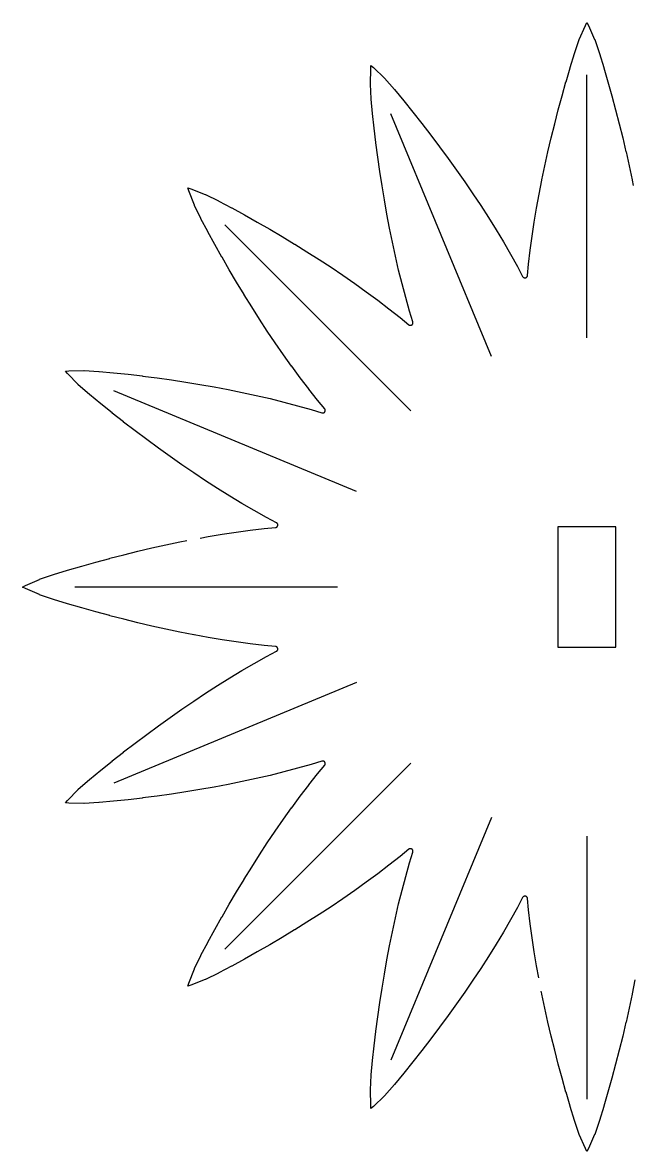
# Model space of a CAD drawing. Header units: millimetres. Extents: x 0 to 300, y 0 to 300.
# Drawn here: x 11.8 to 41.3, y 11.8 to 66.2 of the extents above; entities that cross this region are included whole.
import ezdxf

# ---------------------------------------------------------------- set-up
doc = ezdxf.new("R2010")
doc.units = ezdxf.units.MM
doc.layers.add('CUT', color=1, linetype='CONTINUOUS')
doc.layers.add('SCORE', color=7, linetype='CONTINUOUS')

msp = doc.modelspace()

# ---------------------------------------------------------------- linework, layer by layer
at = {"layer": 'CUT', "color": 1}
for points in [[(20.3754, 41.3567), (20.7611, 41.4268), (20.7632, 41.4271), (21.4372, 41.5392), (21.4394, 41.5396), (22.1134, 41.6406), (22.1156, 41.641), (22.7896, 41.7305), (22.792, 41.7308), (23.4659, 41.8081), (23.4684, 41.8084), (24.0059, 41.8599), (24.0199, 41.8619), (24.0318, 41.8649), (24.0434, 41.869), (24.0545, 41.8742), (24.0651, 41.8805), (24.0749, 41.8878), (24.0841, 41.8961), (24.0923, 41.9052), (24.0996, 41.915), (24.106, 41.9256), (24.1112, 41.9367), (24.1154, 41.9482), (24.1183, 41.9601), (24.1201, 41.9723), (24.1207, 41.9846), (24.1201, 41.9968), (24.1183, 42.009), (24.1153, 42.0209), (24.1112, 42.0325), (24.1059, 42.0435), (24.0996, 42.0541), (24.0922, 42.0639), (24.084, 42.073), (24.0749, 42.0812), (24.065, 42.0885), (24.0528, 42.0958), (23.576, 42.3491), (23.5737, 42.3503), (22.9807, 42.6796), (22.9786, 42.6808), (22.3902, 43.0214), (22.3882, 43.0226), (21.8042, 43.3739), (21.8024, 43.3751), (21.2225, 43.7366), (21.2208, 43.7377), (20.6449, 44.1088), (20.6433, 44.1099), (20.0711, 44.4901), (20.0696, 44.4911), (19.5008, 44.8799), (19.4994, 44.8809), (18.934, 45.2777), (18.9327, 45.2786), (18.3703, 45.683), (18.3691, 45.6838), (17.8096, 46.0954), (17.8085, 46.0962), (17.2519, 46.5147), (17.2508, 46.5156), (16.697, 46.9409), (16.6959, 46.9418), (16.1451, 47.3743), (16.1438, 47.3753), (15.5966, 47.8159), (15.5949, 47.8173), (15.0525, 48.2683), (15.0498, 48.2706), (14.5165, 48.7378), (14.5073, 48.7466), (14.0029, 49.2787), (13.9019, 49.396), (14.0562, 49.4075), (14.7891, 49.4271), (14.8019, 49.4268), (15.5093, 49.38), (15.5129, 49.3798), (16.2153, 49.3151), (16.2175, 49.3149), (16.916, 49.2395), (16.9176, 49.2393), (17.6129, 49.1557), (17.6143, 49.1555), (18.3067, 49.0647), (18.3081, 49.0645), (18.9975, 48.9669), (18.999, 48.9666), (19.6856, 48.8621), (19.687, 48.8618), (20.3706, 48.7501), (20.3722, 48.7499), (21.0526, 48.6306), (21.0543, 48.6303), (21.7313, 48.503), (21.7331, 48.5027), (22.4066, 48.3669), (22.4085, 48.3665), (23.0782, 48.2217), (23.0802, 48.2213), (23.7458, 48.0669), (23.7479, 48.0664), (24.4093, 47.9019), (24.4115, 47.9013), (25.0684, 47.7261), (25.0708, 47.7254), (25.7229, 47.539), (25.7254, 47.5383), (26.2417, 47.3802), (26.2554, 47.3767), (26.2676, 47.3749), (26.2798, 47.3743), (26.2921, 47.3748), (26.3043, 47.3766), (26.3162, 47.3796), (26.3277, 47.3837), (26.3389, 47.389), (26.3494, 47.3953), (26.3593, 47.4026), (26.3684, 47.4108), (26.3766, 47.4199), (26.3839, 47.4298), (26.3903, 47.4403), (26.3955, 47.4514), (26.3996, 47.463), (26.4026, 47.4749), (26.4044, 47.4871), (26.405, 47.4993), (26.4044, 47.5116), (26.4026, 47.5237), (26.3995, 47.5357), (26.3954, 47.5472), (26.3901, 47.5583), (26.3838, 47.5688), (26.3753, 47.5801), (26.0317, 47.9967), (26.0301, 47.9987), (25.6083, 48.5298), (25.6068, 48.5318), (25.1935, 49.0716), (25.1921, 49.0734), (24.787, 49.6215), (24.7857, 49.6233), (24.3884, 50.1792), (24.3872, 50.1808), (23.9971, 50.7441), (23.9961, 50.7457), (23.6129, 51.316), (23.6119, 51.3175), (23.2352, 51.8943), (23.2343, 51.8957), (22.8638, 52.4787), (22.8629, 52.4801), (22.4981, 53.0689), (22.4973, 53.0702), (22.138, 53.6645), (22.1372, 53.6657), (21.7831, 54.2653), (21.7824, 54.2666), (21.4336, 54.8714), (21.4329, 54.8727), (21.0896, 55.483), (21.0887, 55.4845), (20.7518, 56.1009), (20.7508, 56.1029), (20.4222, 56.7271), (20.4206, 56.7303), (20.1066, 57.366), (20.1015, 57.3776), (19.8392, 58.0622), (19.7908, 58.2092), (19.9378, 58.1608), (20.6224, 57.8985), (20.634, 57.8934), (21.2697, 57.5794), (21.2729, 57.5778), (21.8971, 57.2492), (21.8991, 57.2482), (22.5155, 56.9113), (22.517, 56.9104), (23.1273, 56.5671), (23.1286, 56.5664), (23.7334, 56.2176), (23.7347, 56.2169), (24.3343, 55.8628), (24.3355, 55.862), (24.9298, 55.5027), (24.9311, 55.5019), (25.5199, 55.1371), (25.5213, 55.1362), (26.1043, 54.7657), (26.1057, 54.7648), (26.6825, 54.3881), (26.684, 54.3871), (27.2543, 54.0039), (27.2559, 54.0029), (27.8192, 53.6128), (27.8208, 53.6116), (28.3767, 53.2143), (28.3785, 53.213), (28.9266, 52.8079), (28.9284, 52.8065), (29.4682, 52.3932), (29.4702, 52.3917), (30.0013, 51.9699), (30.0033, 51.9683), (30.4199, 51.6247), (30.4312, 51.6162), (30.4417, 51.6099), (30.4528, 51.6046), (30.4643, 51.6005), (30.4763, 51.5974), (30.4884, 51.5956), (30.5007, 51.595), (30.5129, 51.5956), (30.5251, 51.5974), (30.537, 51.6004), (30.5486, 51.6045), (30.5597, 51.6097), (30.5702, 51.6161), (30.5801, 51.6234), (30.5892, 51.6316), (30.5974, 51.6407), (30.6047, 51.6506), (30.611, 51.6611), (30.6163, 51.6723), (30.6204, 51.6838), (30.6234, 51.6957), (30.6252, 51.7079), (30.6257, 51.7202), (30.6251, 51.7324), (30.6233, 51.7446), (30.6198, 51.7583), (30.4617, 52.2746), (30.461, 52.2771), (30.2746, 52.9292), (30.2739, 52.9316), (30.0987, 53.5885), (30.0981, 53.5907), (29.9336, 54.2521), (29.9331, 54.2542), (29.7787, 54.9198), (29.7783, 54.9218), (29.6335, 55.5915), (29.6331, 55.5934), (29.4973, 56.2669), (29.497, 56.2687), (29.3697, 56.9457), (29.3694, 56.9474), (29.2501, 57.6278), (29.2499, 57.6294), (29.1382, 58.313), (29.1379, 58.3144), (29.0334, 59.001), (29.0331, 59.0025), (28.9355, 59.6919), (28.9353, 59.6933), (28.8445, 60.3857), (28.8443, 60.3871), (28.7607, 61.0824), (28.7605, 61.084), (28.6851, 61.7825), (28.6849, 61.7847), (28.6202, 62.4871), (28.62, 62.4907), (28.5732, 63.1981), (28.5729, 63.2109), (28.5925, 63.9438), (28.604, 64.0981), (28.7213, 63.9971), (29.2534, 63.4927), (29.2622, 63.4835), (29.7294, 62.9502), (29.7317, 62.9475), (30.1827, 62.4051), (30.1841, 62.4034), (30.6247, 61.8562), (30.6257, 61.8549), (31.0582, 61.3041), (31.0591, 61.303), (31.4844, 60.7492), (31.4853, 60.7481), (31.9038, 60.1915), (31.9046, 60.1904), (32.3162, 59.6309), (32.317, 59.6297), (32.7214, 59.0673), (32.7223, 59.066), (33.1191, 58.5006), (33.1201, 58.4992), (33.5089, 57.9304), (33.5099, 57.9289), (33.8901, 57.3567), (33.8912, 57.3551), (34.2623, 56.7792), (34.2634, 56.7775), (34.6249, 56.1976), (34.6261, 56.1958), (34.9774, 55.6118), (34.9786, 55.6098), (35.3192, 55.0214), (35.3204, 55.0193), (35.6497, 54.4263), (35.6509, 54.424), (35.9042, 53.9472), (35.9115, 53.935), (35.9188, 53.9251), (35.927, 53.916), (35.9361, 53.9078), (35.9459, 53.9004), (35.9565, 53.8941), (35.9675, 53.8888), (35.9791, 53.8847), (35.991, 53.8817), (36.0032, 53.8799), (36.0154, 53.8793), (36.0277, 53.8799), (36.0399, 53.8817), (36.0518, 53.8846), (36.0633, 53.8888), (36.0744, 53.894), (36.085, 53.9004), (36.0948, 53.9077), (36.1039, 53.9159), (36.1122, 53.9251), (36.1195, 53.9349), (36.1258, 53.9455), (36.131, 53.9566), (36.1351, 53.9682), (36.1381, 53.9801), (36.1401, 53.9941), (36.1916, 54.5316), (36.1919, 54.5341), (36.2692, 55.208), (36.2695, 55.2104), (36.359, 55.8844), (36.3594, 55.8866), (36.4604, 56.5606), (36.4608, 56.5628), (36.5729, 57.2368), (36.5732, 57.2389), (36.6957, 57.913), (36.6961, 57.9149), (36.8284, 58.589), (36.8288, 58.5908), (36.9703, 59.265), (36.9707, 59.2667), (37.1209, 59.941), (37.1212, 59.9425), (37.2796, 60.6168), (37.2799, 60.6183), (37.4461, 61.2926), (37.4464, 61.294), (37.6201, 61.9684), (37.6204, 61.9698), (37.8015, 62.6441), (37.8019, 62.6455), (37.9907, 63.3199), (37.9911, 63.3215), (38.1888, 63.9956), (38.1894, 63.9977), (38.3985, 64.6715), (38.3996, 64.6748), (38.6271, 65.3463), (38.6317, 65.3582), (38.9303, 66.0278), (39, 66.166), (39.0697, 66.0278), (39.3683, 65.3582), (39.3729, 65.3463), (39.6004, 64.6748), (39.6015, 64.6715), (39.8106, 63.9977), (39.8112, 63.9956), (40.0089, 63.3215), (40.0093, 63.3199), (40.1981, 62.6455), (40.1985, 62.6441), (40.3796, 61.9698), (40.3799, 61.9684), (40.5536, 61.294), (40.5539, 61.2926), (40.7201, 60.6183), (40.7204, 60.6168), (40.8788, 59.9425), (40.8791, 59.941), (41.0293, 59.2667), (41.0297, 59.265), (41.1712, 58.5908), (41.1716, 58.589), (41.2235, 58.3244)], [(36.6768, 20.1911), (36.5732, 20.7611), (36.5729, 20.7632), (36.4608, 21.4372), (36.4604, 21.4394), (36.3594, 22.1134), (36.359, 22.1156), (36.2695, 22.7896), (36.2692, 22.792), (36.1919, 23.4659), (36.1916, 23.4684), (36.1401, 24.0059), (36.1381, 24.0199), (36.1351, 24.0318), (36.131, 24.0434), (36.1258, 24.0545), (36.1195, 24.0651), (36.1122, 24.0749), (36.1039, 24.0841), (36.0948, 24.0923), (36.085, 24.0996), (36.0744, 24.106), (36.0633, 24.1112), (36.0518, 24.1154), (36.0399, 24.1183), (36.0277, 24.1201), (36.0154, 24.1207), (36.0032, 24.1201), (35.991, 24.1183), (35.9791, 24.1153), (35.9675, 24.1112), (35.9565, 24.1059), (35.9459, 24.0996), (35.9361, 24.0922), (35.927, 24.084), (35.9188, 24.0749), (35.9115, 24.065), (35.9042, 24.0528), (35.6509, 23.576), (35.6497, 23.5737), (35.3204, 22.9807), (35.3192, 22.9786), (34.9786, 22.3902), (34.9774, 22.3882), (34.6261, 21.8042), (34.6249, 21.8024), (34.2634, 21.2225), (34.2623, 21.2208), (33.8912, 20.6449), (33.8901, 20.6433), (33.5099, 20.0711), (33.5089, 20.0696), (33.1201, 19.5008), (33.1191, 19.4994), (32.7223, 18.934), (32.7214, 18.9327), (32.317, 18.3703), (32.3162, 18.3691), (31.9046, 17.8096), (31.9038, 17.8085), (31.4853, 17.2519), (31.4844, 17.2508), (31.0591, 16.697), (31.0582, 16.6959), (30.6257, 16.1451), (30.6247, 16.1438), (30.1841, 15.5966), (30.1827, 15.5949), (29.7317, 15.0525), (29.7294, 15.0498), (29.2622, 14.5165), (29.2534, 14.5073), (28.7213, 14.0029), (28.604, 13.9019), (28.5925, 14.0562), (28.5729, 14.7891), (28.5732, 14.8019), (28.62, 15.5093), (28.6202, 15.5129), (28.6849, 16.2153), (28.6851, 16.2175), (28.7605, 16.916), (28.7607, 16.9176), (28.8443, 17.6129), (28.8445, 17.6143), (28.9353, 18.3067), (28.9355, 18.3081), (29.0331, 18.9975), (29.0334, 18.999), (29.1379, 19.6856), (29.1382, 19.687), (29.2499, 20.3706), (29.2501, 20.3722), (29.3694, 21.0526), (29.3697, 21.0543), (29.497, 21.7313), (29.4973, 21.7331), (29.6331, 22.4066), (29.6335, 22.4085), (29.7783, 23.0782), (29.7787, 23.0802), (29.9331, 23.7458), (29.9336, 23.7479), (30.0981, 24.4093), (30.0987, 24.4115), (30.2739, 25.0684), (30.2746, 25.0708), (30.461, 25.7229), (30.4617, 25.7254), (30.6198, 26.2417), (30.6233, 26.2554), (30.6251, 26.2676), (30.6257, 26.2798), (30.6252, 26.2921), (30.6234, 26.3043), (30.6204, 26.3162), (30.6163, 26.3277), (30.611, 26.3389), (30.6047, 26.3494), (30.5974, 26.3593), (30.5892, 26.3684), (30.5801, 26.3766), (30.5702, 26.3839), (30.5597, 26.3903), (30.5486, 26.3955), (30.537, 26.3996), (30.5251, 26.4026), (30.5129, 26.4044), (30.5007, 26.405), (30.4884, 26.4044), (30.4763, 26.4026), (30.4643, 26.3995), (30.4528, 26.3954), (30.4417, 26.3901), (30.4312, 26.3838), (30.4199, 26.3753), (30.0033, 26.0317), (30.0013, 26.0301), (29.4702, 25.6083), (29.4682, 25.6068), (28.9284, 25.1935), (28.9266, 25.1921), (28.3785, 24.787), (28.3767, 24.7857), (27.8208, 24.3884), (27.8192, 24.3872), (27.2559, 23.9971), (27.2543, 23.9961), (26.684, 23.6129), (26.6825, 23.6119), (26.1057, 23.2352), (26.1043, 23.2343), (25.5213, 22.8638), (25.5199, 22.8629), (24.9311, 22.4981), (24.9298, 22.4973), (24.3355, 22.138), (24.3343, 22.1372), (23.7347, 21.7831), (23.7334, 21.7824), (23.1286, 21.4336), (23.1273, 21.4329), (22.517, 21.0896), (22.5155, 21.0887), (21.8991, 20.7518), (21.8971, 20.7508), (21.2729, 20.4222), (21.2697, 20.4206), (20.634, 20.1066), (20.6224, 20.1015), (19.9378, 19.8392), (19.7908, 19.7908), (19.8392, 19.9378), (20.1015, 20.6224), (20.1066, 20.634), (20.4206, 21.2697), (20.4222, 21.2729), (20.7508, 21.8971), (20.7518, 21.8991), (21.0887, 22.5155), (21.0896, 22.517), (21.4329, 23.1273), (21.4336, 23.1286), (21.7824, 23.7334), (21.7831, 23.7347), (22.1372, 24.3343), (22.138, 24.3355), (22.4973, 24.9298), (22.4981, 24.9311), (22.8629, 25.5199), (22.8638, 25.5213), (23.2343, 26.1043), (23.2352, 26.1057), (23.6119, 26.6825), (23.6129, 26.684), (23.9961, 27.2543), (23.9971, 27.2559), (24.3872, 27.8192), (24.3884, 27.8208), (24.7857, 28.3767), (24.787, 28.3785), (25.1921, 28.9266), (25.1935, 28.9284), (25.6068, 29.4682), (25.6083, 29.4702), (26.0301, 30.0013), (26.0317, 30.0033), (26.3753, 30.4199), (26.3838, 30.4312), (26.3901, 30.4417), (26.3954, 30.4528), (26.3995, 30.4643), (26.4026, 30.4763), (26.4044, 30.4884), (26.405, 30.5007), (26.4044, 30.5129), (26.4026, 30.5251), (26.3996, 30.537), (26.3955, 30.5486), (26.3903, 30.5597), (26.3839, 30.5702), (26.3766, 30.5801), (26.3684, 30.5892), (26.3593, 30.5974), (26.3494, 30.6047), (26.3389, 30.611), (26.3277, 30.6163), (26.3162, 30.6204), (26.3043, 30.6234), (26.2921, 30.6252), (26.2798, 30.6257), (26.2676, 30.6251), (26.2554, 30.6233), (26.2417, 30.6198), (25.7254, 30.4617), (25.7229, 30.461), (25.0708, 30.2746), (25.0684, 30.2739), (24.4115, 30.0987), (24.4093, 30.0981), (23.7479, 29.9336), (23.7458, 29.9331), (23.0802, 29.7787), (23.0782, 29.7783), (22.4085, 29.6335), (22.4066, 29.6331), (21.7331, 29.4973), (21.7313, 29.497), (21.0543, 29.3697), (21.0526, 29.3694), (20.3722, 29.2501), (20.3706, 29.2499), (19.687, 29.1382), (19.6856, 29.1379), (18.999, 29.0334), (18.9975, 29.0331), (18.3081, 28.9355), (18.3067, 28.9353), (17.6143, 28.8445), (17.6129, 28.8443), (16.9176, 28.7607), (16.916, 28.7605), (16.2175, 28.6851), (16.2153, 28.6849), (15.5129, 28.6202), (15.5093, 28.62), (14.8019, 28.5732), (14.7891, 28.5729), (14.0562, 28.5925), (13.9019, 28.604), (14.0029, 28.7213), (14.5073, 29.2534), (14.5165, 29.2622), (15.0498, 29.7294), (15.0525, 29.7317), (15.5949, 30.1827), (15.5966, 30.1841), (16.1438, 30.6247), (16.1451, 30.6257), (16.6959, 31.0582), (16.697, 31.0591), (17.2508, 31.4844), (17.2519, 31.4853), (17.8085, 31.9038), (17.8096, 31.9046), (18.3691, 32.3162), (18.3703, 32.317), (18.9327, 32.7214), (18.934, 32.7223), (19.4994, 33.1191), (19.5008, 33.1201), (20.0696, 33.5089), (20.0711, 33.5099), (20.6433, 33.8901), (20.6449, 33.8912), (21.2208, 34.2623), (21.2225, 34.2634), (21.8024, 34.6249), (21.8042, 34.6261), (22.3882, 34.9774), (22.3902, 34.9786), (22.9786, 35.3192), (22.9807, 35.3204), (23.5737, 35.6497), (23.576, 35.6509), (24.0528, 35.9042), (24.065, 35.9115), (24.0749, 35.9188), (24.084, 35.927), (24.0922, 35.9361), (24.0996, 35.9459), (24.1059, 35.9565), (24.1112, 35.9675), (24.1153, 35.9791), (24.1183, 35.991), (24.1201, 36.0032), (24.1207, 36.0154), (24.1201, 36.0277), (24.1183, 36.0399), (24.1154, 36.0518), (24.1112, 36.0633), (24.106, 36.0744), (24.0996, 36.085), (24.0923, 36.0948), (24.0841, 36.1039), (24.0749, 36.1122), (24.0651, 36.1195), (24.0545, 36.1258), (24.0434, 36.131), (24.0318, 36.1351), (24.0199, 36.1381), (24.0059, 36.1401), (23.4684, 36.1916), (23.4659, 36.1919), (22.792, 36.2692), (22.7896, 36.2695), (22.1156, 36.359), (22.1134, 36.3594), (21.4394, 36.4604), (21.4372, 36.4608), (20.7632, 36.5729), (20.7611, 36.5732), (20.087, 36.6957), (20.0851, 36.6961), (19.411, 36.8284), (19.4092, 36.8288), (18.735, 36.9703), (18.7333, 36.9707), (18.059, 37.1209), (18.0575, 37.1212), (17.3832, 37.2796), (17.3817, 37.2799), (16.7074, 37.4461), (16.706, 37.4464), (16.0316, 37.6201), (16.0302, 37.6204), (15.3559, 37.8015), (15.3545, 37.8019), (14.6801, 37.9907), (14.6785, 37.9911), (14.0044, 38.1888), (14.0023, 38.1894), (13.3285, 38.3985), (13.3252, 38.3996), (12.6537, 38.6271), (12.6418, 38.6317), (11.9722, 38.9303), (11.834, 39), (11.9722, 39.0697), (12.6418, 39.3683), (12.6537, 39.3729), (13.3252, 39.6004), (13.3285, 39.6015), (14.0023, 39.8106), (14.0044, 39.8112), (14.6785, 40.0089), (14.6801, 40.0093), (15.3545, 40.1981), (15.3559, 40.1985), (16.0302, 40.3796), (16.0316, 40.3799), (16.706, 40.5536), (16.7074, 40.5539), (17.3817, 40.7201), (17.3832, 40.7204), (18.0575, 40.8788), (18.059, 40.8791), (18.7333, 41.0293), (18.735, 41.0297), (19.4092, 41.1712), (19.411, 41.1716), (19.7368, 41.2355)], [(41.3039, 20.0851), (41.1716, 19.411), (41.1712, 19.4092), (41.0297, 18.735), (41.0293, 18.7333), (40.8791, 18.059), (40.8788, 18.0575), (40.7204, 17.3832), (40.7201, 17.3817), (40.5539, 16.7074), (40.5536, 16.706), (40.3799, 16.0316), (40.3796, 16.0302), (40.1985, 15.3559), (40.1981, 15.3545), (40.0093, 14.6801), (40.0089, 14.6785), (39.8112, 14.0044), (39.8106, 14.0023), (39.6015, 13.3285), (39.6004, 13.3252), (39.3729, 12.6537), (39.3683, 12.6418), (39.0697, 11.9722), (39, 11.834), (38.9303, 11.9722), (38.6317, 12.6418), (38.6271, 12.6537), (38.3996, 13.3252), (38.3985, 13.3285), (38.1894, 14.0023), (38.1888, 14.0044), (37.9911, 14.6785), (37.9907, 14.6801), (37.8019, 15.3545), (37.8015, 15.3559), (37.6204, 16.0302), (37.6201, 16.0316), (37.4464, 16.706), (37.4461, 16.7074), (37.2799, 17.3817), (37.2796, 17.3832), (37.1212, 18.0575), (37.1209, 18.059), (36.9707, 18.7333), (36.9703, 18.735), (36.8288, 19.4092), (36.8284, 19.411), (36.8005, 19.553)]]:
    msp.add_lwpolyline(points, dxfattribs=at)
msp.add_lwpolyline([(40.395, 36.105), (40.395, 41.895), (37.605, 41.895), (37.605, 36.105), (40.395, 36.105)], close=True, dxfattribs=at)
at = {"layer": 'SCORE', "color": 7}
for points in [[(39, 51), (39, 63.6525)], [(34.4078, 50.0866), (29.5659, 61.7759)], [(30.5147, 47.4853), (21.5681, 56.4319)], [(27.9134, 43.5922), (16.2241, 48.4341)], [(27, 39), (14.3475, 39)], [(27.9134, 34.4078), (16.2241, 29.5659)], [(30.5147, 30.5147), (21.5681, 21.5681)], [(34.4078, 27.9134), (29.5659, 16.2241)], [(39, 27), (39, 14.3475)]]:
    msp.add_lwpolyline(points, dxfattribs=at)

doc.saveas('drawing.dxf')
